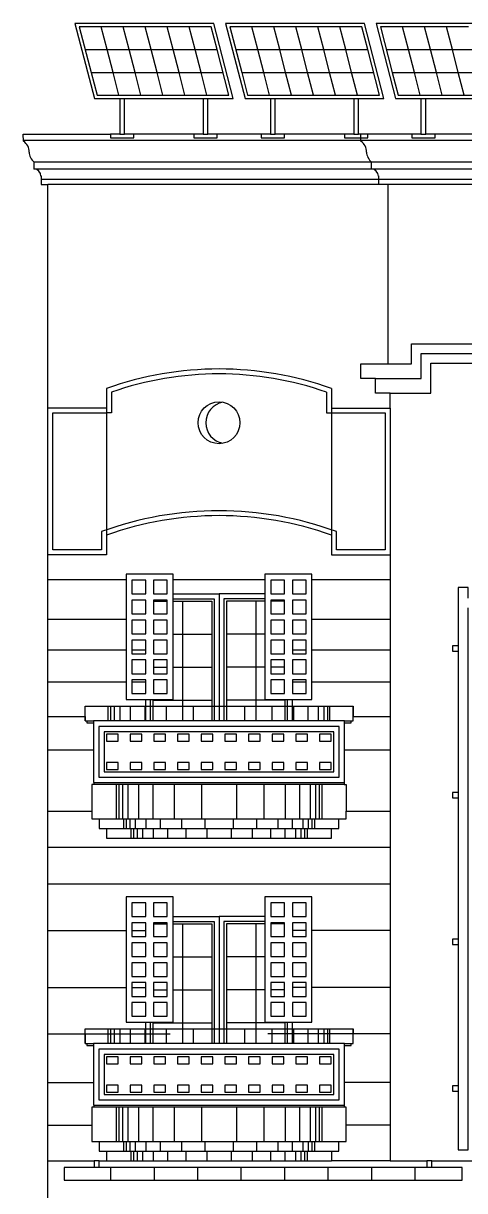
# Model space of a CAD drawing. Header units: inches. Extents: x 312.5 to 338.2, y 87.6 to 105.9.
# Drawn here: x 316.62 to 321.14, y 93.93 to 105.87 of the extents above; entities that cross this region are included whole.
import ezdxf

# ---------------------------------------------------------------- set-up
doc = ezdxf.new("R2010")
doc.units = ezdxf.units.IN
doc.header["$MEASUREMENT"] = 0
for name, color, linetype, lineweight in [('01_ORIGINAL_STRUCTURE', 7, 'Continuous', 25), ('02_ORIGINAL_OPENINGS', 7, 'Continuous', 25), ('03_PHOTOVOLTAIC', 7, 'Continuous', 25), ('04_SOLAR_SHADING', 7, 'Continuous', 25), ('05_PERFORATED_SCREENS', 7, 'Continuous', 25), ('06_BALCONY_RAILS', 7, 'Continuous', 25)]:
    doc.layers.add(name, color=color, linetype=linetype, lineweight=lineweight)

msp = doc.modelspace()

# ---------------------------------------------------------------- linework, layer by layer
at = {"layer": '01_ORIGINAL_STRUCTURE'}
for points in [[(316.625, 104.664), (316.623, 104.735), (317.514, 104.735)], [(317.609, 104.735), (317.514, 104.735)], [(317.609, 104.735), (317.659, 104.735)], [(317.754, 104.735), (317.659, 104.735)], [(318.366, 104.735), (317.754, 104.735)], [(318.461, 104.735), (318.366, 104.735)], [(318.461, 104.735), (318.511, 104.735)], [(318.606, 104.735), (318.511, 104.735)], [(319.054, 104.735), (318.606, 104.735)], [(319.149, 104.735), (319.054, 104.735)], [(319.149, 104.735), (319.199, 104.735)], [(319.294, 104.735), (319.199, 104.735)], [(319.906, 104.735), (319.294, 104.735)], [(320.001, 104.735), (319.906, 104.735)], [(320.001, 104.735), (320.051, 104.735)], [(320.073, 104.735), (320.051, 104.735)], [(320.146, 104.735), (320.073, 104.735)], [(320.074, 104.7), (320.073, 104.735)], [(320.075, 104.671), (320.074, 104.7)], [(320.594, 104.735), (320.146, 104.735)], [(320.689, 104.735), (320.594, 104.735)], [(320.689, 104.735), (320.739, 104.735)], [(320.834, 104.735), (320.739, 104.735)], [(321.446, 104.735), (320.834, 104.735)], [(320.075, 104.671), (316.625, 104.671)], [(329.803, 104.671), (320.075, 104.671)], [(320.075, 104.664), (320.075, 104.671)], [(316.733, 104.379), (316.733, 104.45)], [(329.695, 104.45), (320.184, 104.45), (316.734, 104.45)], [(320.183, 104.379), (316.742, 104.379)], [(320.183, 104.379), (320.183, 104.45)], [(329.686, 104.379), (320.183, 104.379)], [(316.804, 104.309), (316.804, 104.273)], [(320.254, 104.273), (316.804, 104.273)], [(316.804, 104.273), (316.804, 104.221), (316.875, 104.221)], [(320.254, 104.309), (320.254, 104.273)], [(320.254, 104.273), (320.254, 104.221)], [(329.625, 104.273), (320.254, 104.273)], [(316.875, 101.935), (316.875, 104.221)], [(320.254, 104.221), (316.875, 104.221)], [(320.351, 104.221), (320.254, 104.221)], [(320.351, 104.221), (320.351, 102.388)], [(329.532, 104.221), (320.351, 104.221)], [(320.351, 102.388), (320.591, 102.388), (320.591, 102.593), (322.699, 102.593)], [(320.225, 102.238), (320.691, 102.238), (320.691, 102.493), (322.699, 102.493)], [(320.225, 102.238), (320.075, 102.238), (320.075, 102.388), (320.351, 102.388)], [(320.375, 102.088), (320.791, 102.088), (320.791, 102.393), (322.699, 102.393)], [(320.375, 102.088), (320.225, 102.088), (320.225, 102.238)], [(317.474, 102.135), (317.474, 101.935)], [(317.524, 102.097), (317.524, 101.885), (317.474, 101.885)], [(319.724, 102.097), (319.724, 101.885), (319.774, 101.885)], [(319.774, 102.135), (319.774, 101.935)], [(320.375, 101.935), (320.375, 102.088)], [(316.875, 101.935), (316.874, 101.935)], [(316.875, 100.435), (316.875, 101.935)], [(317.474, 101.935), (316.875, 101.935)], [(317.474, 101.885), (317.474, 100.635), (317.474, 100.435), (316.875, 100.435)], [(317.424, 100.672), (317.424, 100.485), (316.925, 100.485), (316.925, 101.885), (317.474, 101.885)], [(317.474, 101.935), (317.474, 101.885)], [(319.774, 101.935), (319.774, 101.885)], [(319.774, 101.935), (320.375, 101.935)], [(319.774, 101.885), (320.324, 101.885), (320.324, 100.485), (319.824, 100.485), (319.824, 100.672)], [(319.774, 101.885), (319.774, 100.635), (319.774, 100.435), (320.375, 100.435)], [(320.375, 101.935), (320.375, 100.435)], [(316.875, 100.435), (316.874, 100.435)], [(316.875, 100.182), (316.875, 100.435)], [(320.375, 100.435), (320.375, 100.182)], [(316.875, 99.772), (316.875, 100.182)], [(316.875, 100.182), (317.674, 100.182)], [(318.154, 100.182), (319.094, 100.182)], [(319.574, 100.182), (320.375, 100.182)], [(320.375, 100.182), (320.375, 99.772)], [(316.875, 99.462), (316.875, 99.772)], [(317.674, 99.772), (316.875, 99.772)], [(320.375, 99.772), (319.574, 99.772)], [(320.375, 99.772), (320.375, 99.462)], [(316.875, 99.134), (316.875, 99.462)], [(316.875, 99.462), (317.674, 99.462)], [(317.734, 99.462), (317.874, 99.462)], [(319.374, 99.462), (319.514, 99.462)], [(319.574, 99.462), (320.375, 99.462)], [(320.375, 99.462), (320.375, 99.134)], [(316.875, 98.782), (316.875, 99.134)], [(316.875, 99.134), (317.674, 99.134)], [(317.734, 99.134), (317.874, 99.134)], [(319.374, 99.134), (319.514, 99.134)], [(319.574, 99.134), (320.375, 99.134)], [(320.375, 99.134), (320.375, 98.782)], [(317.254, 98.782), (317.254, 98.885), (317.255, 98.885)], [(317.255, 98.782), (317.255, 98.885)], [(317.255, 98.885), (317.491, 98.885)], [(317.491, 98.735), (317.491, 98.885)], [(317.491, 98.885), (317.492, 98.885)], [(317.492, 98.735), (317.492, 98.885)], [(317.492, 98.885), (317.516, 98.885)], [(317.516, 98.885), (317.516, 98.735)], [(317.516, 98.885), (317.553, 98.885)], [(317.553, 98.885), (317.553, 98.735)], [(317.553, 98.885), (317.61, 98.885)], [(317.61, 98.885), (317.61, 98.735)], [(317.61, 98.885), (317.716, 98.885)], [(317.716, 98.885), (317.716, 98.735)], [(317.716, 98.885), (317.864, 98.885)], [(317.864, 98.885), (317.864, 98.735)], [(317.864, 98.885), (317.874, 98.885)], [(317.874, 98.885), (317.924, 98.885)], [(317.924, 98.885), (317.949, 98.885)], [(317.949, 98.885), (318.083, 98.885)], [(318.083, 98.885), (318.083, 98.735)], [(318.083, 98.885), (318.249, 98.885)], [(318.249, 98.885), (318.361, 98.885)], [(318.361, 98.885), (318.361, 98.735)], [(318.361, 98.885), (318.549, 98.885)], [(318.549, 98.885), (318.574, 98.885)], [(318.574, 98.885), (318.624, 98.885)], [(318.624, 98.885), (318.674, 98.885)], [(318.674, 98.885), (318.699, 98.885)], [(318.699, 98.885), (318.886, 98.885)], [(318.886, 98.885), (318.886, 98.735)], [(318.886, 98.885), (318.999, 98.885)], [(318.999, 98.885), (319.164, 98.885)], [(319.164, 98.885), (319.164, 98.735)], [(319.164, 98.885), (319.299, 98.885)], [(319.299, 98.885), (319.324, 98.885)], [(319.324, 98.885), (319.374, 98.885)], [(319.374, 98.885), (319.384, 98.885)], [(319.384, 98.885), (319.384, 98.735)], [(319.384, 98.885), (319.531, 98.885)], [(319.531, 98.885), (319.531, 98.735)], [(319.531, 98.885), (319.638, 98.885)], [(319.638, 98.885), (319.638, 98.735)], [(319.638, 98.885), (319.695, 98.885)], [(319.695, 98.885), (319.695, 98.735)], [(319.695, 98.885), (319.732, 98.885)], [(319.732, 98.885), (319.732, 98.735)], [(319.732, 98.885), (319.757, 98.885)], [(319.757, 98.735), (319.757, 98.885)], [(319.757, 98.885), (319.758, 98.885)], [(319.758, 98.735), (319.758, 98.885)], [(319.758, 98.885), (319.994, 98.885)], [(319.994, 98.782), (319.994, 98.885)], [(319.994, 98.885), (319.995, 98.885), (319.995, 98.782)], [(316.875, 98.439), (316.875, 98.782)], [(316.875, 98.782), (317.254, 98.782)], [(317.254, 98.782), (317.255, 98.782)], [(317.254, 98.782), (317.254, 98.735), (317.255, 98.735)], [(317.255, 98.735), (317.255, 98.782)], [(317.255, 98.735), (317.274, 98.735)], [(317.274, 98.735), (317.339, 98.735)], [(317.274, 98.735), (317.274, 98.715), (317.339, 98.715)], [(319.907, 98.715), (319.975, 98.715), (319.975, 98.735)], [(319.907, 98.735), (319.975, 98.735)], [(319.975, 98.735), (319.994, 98.735)], [(319.994, 98.735), (319.995, 98.735), (319.995, 98.782)], [(319.994, 98.735), (319.994, 98.782)], [(319.994, 98.782), (319.995, 98.782)], [(319.995, 98.782), (320.375, 98.782)], [(320.375, 98.782), (320.375, 98.439)], [(316.875, 97.813), (316.875, 98.439)], [(316.875, 98.439), (317.339, 98.439)], [(319.907, 98.439), (320.375, 98.439)], [(320.375, 98.439), (320.375, 97.813)], [(317.344, 98.085), (317.324, 98.085), (317.324, 97.813)], [(317.344, 98.105), (317.344, 98.085)], [(317.344, 98.105), (319.904, 98.105)], [(317.574, 98.085), (317.344, 98.085)], [(317.574, 98.085), (317.574, 97.735)], [(317.599, 98.085), (317.574, 98.085)], [(317.599, 98.085), (317.599, 97.735)], [(317.636, 98.085), (317.599, 98.085)], [(317.636, 98.085), (317.636, 97.735)], [(317.693, 98.085), (317.636, 98.085)], [(317.693, 98.085), (317.693, 97.735)], [(317.799, 98.085), (317.693, 98.085)], [(317.799, 98.085), (317.799, 97.735)], [(317.947, 98.085), (317.799, 98.085)], [(317.947, 98.085), (317.947, 97.735)], [(318.166, 98.085), (317.947, 98.085)], [(318.166, 98.085), (318.166, 97.735)], [(318.444, 98.085), (318.166, 98.085)], [(318.444, 98.085), (318.444, 97.735)], [(318.803, 98.085), (318.444, 98.085)], [(318.803, 98.085), (318.803, 97.735)], [(319.081, 98.085), (318.803, 98.085)], [(319.081, 98.085), (319.081, 97.735)], [(319.301, 98.085), (319.081, 98.085)], [(319.301, 98.085), (319.301, 97.735)], [(319.448, 98.085), (319.301, 98.085)], [(319.448, 98.085), (319.448, 97.735)], [(319.555, 98.085), (319.448, 98.085)], [(319.555, 98.085), (319.555, 97.735)], [(319.612, 98.085), (319.555, 98.085)], [(319.612, 98.085), (319.612, 97.735)], [(319.649, 98.085), (319.612, 98.085)], [(319.649, 98.085), (319.649, 97.735)], [(319.674, 98.085), (319.649, 98.085)], [(319.674, 98.085), (319.674, 97.735)], [(319.904, 98.085), (319.674, 98.085)], [(319.904, 98.105), (319.904, 98.085)], [(319.904, 98.085), (319.924, 98.085), (319.924, 97.813)], [(316.875, 97.446), (316.875, 97.813)], [(316.875, 97.813), (317.324, 97.813)], [(317.324, 97.813), (317.324, 97.735), (317.399, 97.735)], [(319.849, 97.735), (319.924, 97.735), (319.924, 97.813)], [(319.924, 97.813), (320.375, 97.813)], [(320.375, 97.813), (320.375, 97.446)], [(317.399, 97.735), (317.574, 97.735)], [(317.399, 97.735), (317.399, 97.635), (317.474, 97.635)], [(317.574, 97.735), (317.599, 97.735)], [(317.599, 97.735), (317.636, 97.735)], [(317.636, 97.735), (317.649, 97.735)], [(317.649, 97.735), (317.649, 97.635)], [(317.649, 97.735), (317.674, 97.735)], [(317.674, 97.735), (317.674, 97.635)], [(317.674, 97.735), (317.693, 97.735)], [(317.693, 97.735), (317.711, 97.735)], [(317.711, 97.735), (317.711, 97.635)], [(317.711, 97.735), (317.768, 97.735)], [(317.768, 97.735), (317.768, 97.635)], [(317.768, 97.735), (317.799, 97.735)], [(317.799, 97.735), (317.874, 97.735)], [(317.874, 97.735), (317.874, 97.635)], [(317.874, 97.735), (317.947, 97.735)], [(317.947, 97.735), (318.022, 97.735)], [(318.022, 97.735), (318.022, 97.635)], [(318.022, 97.735), (318.166, 97.735)], [(318.166, 97.735), (318.241, 97.735)], [(318.241, 97.735), (318.241, 97.635)], [(318.241, 97.735), (318.444, 97.735)], [(318.444, 97.735), (318.479, 97.735)], [(318.479, 97.735), (318.479, 97.635)], [(318.479, 97.735), (318.768, 97.735)], [(318.768, 97.735), (318.768, 97.635)], [(318.768, 97.735), (318.803, 97.735)], [(318.803, 97.735), (319.006, 97.735)], [(319.006, 97.735), (319.006, 97.635)], [(319.006, 97.735), (319.081, 97.735)], [(319.081, 97.735), (319.226, 97.735)], [(319.226, 97.735), (319.226, 97.635)], [(319.226, 97.735), (319.301, 97.735)], [(319.301, 97.735), (319.373, 97.735)], [(319.373, 97.735), (319.373, 97.635)], [(319.373, 97.735), (319.448, 97.735)], [(319.448, 97.735), (319.48, 97.735)], [(319.48, 97.735), (319.48, 97.635)], [(319.48, 97.735), (319.537, 97.735)], [(319.537, 97.735), (319.537, 97.635)], [(319.537, 97.735), (319.555, 97.735)], [(319.555, 97.735), (319.574, 97.735)], [(319.574, 97.735), (319.574, 97.635)], [(319.574, 97.735), (319.599, 97.735)], [(319.599, 97.735), (319.599, 97.635)], [(319.599, 97.735), (319.612, 97.735)], [(319.612, 97.735), (319.649, 97.735)], [(319.649, 97.735), (319.674, 97.735)], [(319.674, 97.735), (319.849, 97.735)], [(319.774, 97.635), (319.849, 97.635), (319.849, 97.735)], [(317.474, 97.635), (317.649, 97.635)], [(317.474, 97.635), (317.474, 97.535), (317.724, 97.535)], [(317.649, 97.635), (317.674, 97.635)], [(317.674, 97.635), (317.711, 97.635)], [(317.711, 97.635), (317.724, 97.635)], [(317.724, 97.635), (317.724, 97.535)], [(317.724, 97.635), (317.749, 97.635)], [(317.749, 97.635), (317.749, 97.535)], [(317.749, 97.635), (317.768, 97.635)], [(317.768, 97.635), (317.786, 97.635)], [(317.786, 97.635), (317.786, 97.535)], [(317.786, 97.635), (317.843, 97.635)], [(317.843, 97.635), (317.843, 97.535)], [(317.843, 97.635), (317.874, 97.635)], [(317.874, 97.635), (317.949, 97.635)], [(317.949, 97.635), (317.949, 97.535)], [(317.949, 97.635), (318.022, 97.635)], [(318.022, 97.635), (318.097, 97.635)], [(318.097, 97.635), (318.097, 97.535)], [(318.097, 97.635), (318.241, 97.635)], [(318.241, 97.635), (318.286, 97.635)], [(318.286, 97.635), (318.286, 97.535)], [(318.286, 97.635), (318.479, 97.635)], [(318.479, 97.635), (318.5, 97.635)], [(318.5, 97.635), (318.5, 97.535)], [(318.5, 97.635), (318.747, 97.635)], [(318.747, 97.635), (318.747, 97.535)], [(318.747, 97.635), (318.768, 97.635)], [(318.768, 97.635), (318.962, 97.635)], [(318.962, 97.635), (318.962, 97.535)], [(318.962, 97.635), (319.006, 97.635)], [(319.006, 97.635), (319.151, 97.635)], [(319.151, 97.635), (319.151, 97.535)], [(319.151, 97.635), (319.226, 97.635)], [(319.226, 97.635), (319.298, 97.635)], [(319.298, 97.635), (319.298, 97.535)], [(319.298, 97.635), (319.373, 97.635)], [(319.373, 97.635), (319.405, 97.635)], [(319.405, 97.635), (319.405, 97.535)], [(319.405, 97.635), (319.462, 97.635)], [(319.462, 97.635), (319.462, 97.535)], [(319.462, 97.635), (319.48, 97.635)], [(319.48, 97.635), (319.499, 97.635)], [(319.499, 97.635), (319.499, 97.535)], [(319.499, 97.635), (319.524, 97.635)], [(319.524, 97.535), (319.774, 97.535), (319.774, 97.635)], [(319.524, 97.635), (319.524, 97.535)], [(319.524, 97.635), (319.537, 97.635)], [(319.537, 97.635), (319.574, 97.635)], [(319.574, 97.635), (319.599, 97.635)], [(319.599, 97.635), (319.774, 97.635)], [(316.875, 97.071), (316.875, 97.446)], [(316.875, 97.446), (320.375, 97.446)], [(317.724, 97.535), (317.749, 97.535)], [(317.749, 97.535), (317.786, 97.535)], [(317.786, 97.535), (317.843, 97.535)], [(317.843, 97.535), (317.949, 97.535)], [(317.949, 97.535), (318.097, 97.535)], [(318.097, 97.535), (318.286, 97.535)], [(318.286, 97.535), (318.5, 97.535)], [(318.5, 97.535), (318.747, 97.535)], [(318.747, 97.535), (318.962, 97.535)], [(318.962, 97.535), (319.151, 97.535)], [(319.151, 97.535), (319.298, 97.535)], [(319.298, 97.535), (319.405, 97.535)], [(319.405, 97.535), (319.462, 97.535)], [(319.462, 97.535), (319.499, 97.535)], [(319.499, 97.535), (319.524, 97.535)], [(320.375, 97.446), (320.375, 97.071)], [(316.875, 96.594), (316.875, 97.071)], [(316.875, 97.071), (320.375, 97.071)], [(320.375, 97.071), (320.375, 94.235), (320.749, 94.235)], [(316.875, 96.011), (316.875, 96.594)], [(316.875, 96.594), (317.674, 96.594)], [(317.734, 96.594), (317.874, 96.594)], [(319.514, 96.594), (319.374, 96.594)], [(320.374, 96.594), (319.574, 96.594)], [(316.875, 95.534), (316.875, 96.011)], [(316.875, 96.011), (317.674, 96.011)], [(317.734, 96.011), (317.874, 96.011)], [(319.514, 96.011), (319.374, 96.011)], [(320.374, 96.011), (319.574, 96.011)], [(316.875, 95.037), (316.875, 95.534)], [(316.875, 95.534), (317.254, 95.534)], [(317.254, 95.534), (317.254, 95.585), (317.255, 95.585)], [(317.254, 95.534), (317.255, 95.534)], [(317.254, 95.534), (317.254, 95.435), (317.255, 95.435)], [(317.255, 95.534), (317.255, 95.585)], [(317.255, 95.585), (317.491, 95.585)], [(317.255, 95.435), (317.255, 95.534)], [(317.255, 95.534), (317.491, 95.534)], [(317.491, 95.534), (317.491, 95.585)], [(317.491, 95.585), (317.492, 95.585)], [(317.491, 95.435), (317.491, 95.534)], [(317.491, 95.534), (317.492, 95.534)], [(317.492, 95.534), (317.492, 95.585)], [(317.492, 95.585), (317.516, 95.585)], [(317.492, 95.435), (317.492, 95.534)], [(317.492, 95.534), (317.516, 95.534)], [(317.516, 95.585), (317.516, 95.534)], [(317.516, 95.585), (317.553, 95.585)], [(317.516, 95.534), (317.516, 95.435)], [(317.516, 95.534), (317.553, 95.534)], [(317.553, 95.585), (317.553, 95.534)], [(317.553, 95.585), (317.61, 95.585)], [(317.553, 95.534), (317.553, 95.435)], [(317.553, 95.534), (317.61, 95.534)], [(317.61, 95.585), (317.61, 95.534)], [(317.61, 95.585), (317.716, 95.585)], [(317.61, 95.534), (317.61, 95.435)], [(317.61, 95.534), (317.716, 95.534)], [(317.716, 95.585), (317.716, 95.534)], [(317.716, 95.585), (317.864, 95.585)], [(317.716, 95.534), (317.716, 95.435)], [(317.716, 95.534), (317.864, 95.534)], [(317.864, 95.585), (317.864, 95.534)], [(317.864, 95.585), (317.874, 95.585)], [(317.864, 95.534), (317.864, 95.435)], [(317.864, 95.534), (317.874, 95.534)], [(317.874, 95.585), (317.924, 95.585)], [(317.874, 95.534), (317.924, 95.534)], [(317.924, 95.585), (317.949, 95.585)], [(317.924, 95.534), (317.949, 95.534)], [(317.949, 95.585), (318.083, 95.585)], [(317.949, 95.534), (318.083, 95.534)], [(318.083, 95.585), (318.083, 95.534)], [(318.083, 95.585), (318.249, 95.585)], [(318.083, 95.534), (318.083, 95.435)], [(318.083, 95.534), (318.124, 95.534)], [(318.249, 95.585), (318.361, 95.585)], [(318.361, 95.585), (318.361, 95.435)], [(318.361, 95.585), (318.549, 95.585)], [(318.549, 95.585), (318.574, 95.585)], [(318.574, 95.585), (318.624, 95.585)], [(318.624, 95.585), (318.674, 95.585)], [(318.674, 95.585), (318.699, 95.585)], [(318.699, 95.585), (318.886, 95.585)], [(318.886, 95.585), (318.886, 95.435)], [(318.886, 95.585), (318.999, 95.585)], [(318.999, 95.585), (319.164, 95.585)], [(319.164, 95.534), (319.124, 95.534)], [(319.164, 95.585), (319.164, 95.534)], [(319.164, 95.585), (319.299, 95.585)], [(319.164, 95.534), (319.164, 95.435)], [(319.299, 95.534), (319.164, 95.534)], [(319.299, 95.585), (319.324, 95.585)], [(319.324, 95.534), (319.299, 95.534)], [(319.324, 95.585), (319.374, 95.585)], [(319.374, 95.534), (319.324, 95.534)], [(319.374, 95.585), (319.384, 95.585)], [(319.384, 95.534), (319.374, 95.534)], [(319.384, 95.585), (319.384, 95.534)], [(319.384, 95.585), (319.531, 95.585)], [(319.384, 95.534), (319.384, 95.435)], [(319.531, 95.534), (319.384, 95.534)], [(319.531, 95.585), (319.531, 95.534)], [(319.531, 95.585), (319.638, 95.585)], [(319.531, 95.534), (319.531, 95.435)], [(319.638, 95.534), (319.531, 95.534)], [(319.638, 95.585), (319.638, 95.534)], [(319.638, 95.585), (319.695, 95.585)], [(319.638, 95.534), (319.638, 95.435)], [(319.695, 95.534), (319.638, 95.534)], [(319.695, 95.585), (319.695, 95.534)], [(319.695, 95.585), (319.732, 95.585)], [(319.695, 95.534), (319.695, 95.435)], [(319.732, 95.534), (319.695, 95.534)], [(319.732, 95.585), (319.732, 95.534)], [(319.732, 95.585), (319.757, 95.585)], [(319.732, 95.534), (319.732, 95.435)], [(319.757, 95.534), (319.732, 95.534)], [(319.757, 95.534), (319.757, 95.585)], [(319.757, 95.585), (319.758, 95.585)], [(319.757, 95.435), (319.757, 95.534)], [(319.758, 95.534), (319.757, 95.534)], [(319.758, 95.534), (319.758, 95.585)], [(319.758, 95.585), (319.994, 95.585)], [(319.758, 95.435), (319.758, 95.534)], [(319.994, 95.534), (319.758, 95.534)], [(319.994, 95.534), (319.994, 95.585)], [(319.994, 95.585), (319.995, 95.585), (319.995, 95.534)], [(319.994, 95.435), (319.995, 95.435), (319.995, 95.534)], [(319.994, 95.435), (319.994, 95.534)], [(319.995, 95.534), (319.994, 95.534)], [(320.374, 95.534), (319.995, 95.534)], [(317.255, 95.435), (317.274, 95.435)], [(317.274, 95.435), (317.339, 95.435)], [(317.274, 95.435), (317.274, 95.415), (317.339, 95.415)], [(319.907, 95.415), (319.975, 95.415), (319.975, 95.435)], [(319.907, 95.435), (319.975, 95.435)], [(319.975, 95.435), (319.994, 95.435)], [(316.875, 94.603), (316.875, 95.037)], [(316.875, 95.037), (317.339, 95.037)], [(320.374, 95.037), (319.907, 95.037)], [(317.344, 94.805), (317.344, 94.785)], [(317.344, 94.805), (319.904, 94.805)], [(319.904, 94.805), (319.904, 94.785)], [(317.344, 94.785), (317.324, 94.785), (317.324, 94.603)], [(317.574, 94.785), (317.344, 94.785)], [(317.574, 94.785), (317.574, 94.435)], [(317.599, 94.785), (317.574, 94.785)], [(317.599, 94.785), (317.599, 94.435)], [(317.636, 94.785), (317.599, 94.785)], [(317.636, 94.785), (317.636, 94.435)], [(317.693, 94.785), (317.636, 94.785)], [(317.693, 94.785), (317.693, 94.435)], [(317.799, 94.785), (317.693, 94.785)], [(317.799, 94.785), (317.799, 94.435)], [(317.947, 94.785), (317.799, 94.785)], [(317.947, 94.785), (317.947, 94.435)], [(318.166, 94.785), (317.947, 94.785)], [(318.166, 94.785), (318.166, 94.435)], [(318.444, 94.785), (318.166, 94.785)], [(318.444, 94.785), (318.444, 94.435)], [(318.803, 94.785), (318.444, 94.785)], [(318.803, 94.785), (318.803, 94.435)], [(319.081, 94.785), (318.803, 94.785)], [(319.081, 94.785), (319.081, 94.435)], [(319.301, 94.785), (319.081, 94.785)], [(319.301, 94.785), (319.301, 94.435)], [(319.448, 94.785), (319.301, 94.785)], [(319.448, 94.785), (319.448, 94.435)], [(319.555, 94.785), (319.448, 94.785)], [(319.555, 94.785), (319.555, 94.435)], [(319.612, 94.785), (319.555, 94.785)], [(319.612, 94.785), (319.612, 94.435)], [(319.649, 94.785), (319.612, 94.785)], [(319.649, 94.785), (319.649, 94.435)], [(319.674, 94.785), (319.649, 94.785)], [(319.674, 94.785), (319.674, 94.435)], [(319.904, 94.785), (319.674, 94.785)], [(319.849, 94.435), (319.924, 94.435), (319.924, 94.785), (319.904, 94.785)], [(316.875, 94.235), (316.875, 94.603)], [(316.875, 94.603), (317.324, 94.603)], [(317.324, 94.603), (317.324, 94.435), (317.399, 94.435)], [(320.374, 94.603), (319.925, 94.603)], [(317.399, 94.435), (317.574, 94.435)], [(317.399, 94.435), (317.399, 94.335), (317.474, 94.335)], [(317.574, 94.435), (317.599, 94.435)], [(317.599, 94.435), (317.636, 94.435)], [(317.636, 94.435), (317.649, 94.435)], [(317.649, 94.435), (317.649, 94.335)], [(317.649, 94.435), (317.674, 94.435)], [(317.674, 94.435), (317.674, 94.335)], [(317.674, 94.435), (317.693, 94.435)], [(317.693, 94.435), (317.711, 94.435)], [(317.711, 94.435), (317.711, 94.335)], [(317.711, 94.435), (317.768, 94.435)], [(317.768, 94.435), (317.768, 94.335)], [(317.768, 94.435), (317.799, 94.435)], [(317.799, 94.435), (317.874, 94.435)], [(317.874, 94.435), (317.874, 94.335)], [(317.874, 94.435), (317.947, 94.435)], [(317.947, 94.435), (318.022, 94.435)], [(318.022, 94.435), (318.022, 94.335)], [(318.022, 94.435), (318.166, 94.435)], [(318.166, 94.435), (318.241, 94.435)], [(318.241, 94.435), (318.241, 94.335)], [(318.241, 94.435), (318.444, 94.435)], [(318.444, 94.435), (318.479, 94.435)], [(318.479, 94.435), (318.479, 94.335)], [(318.479, 94.435), (318.768, 94.435)], [(318.768, 94.435), (318.768, 94.335)], [(318.768, 94.435), (318.803, 94.435)], [(318.803, 94.435), (319.006, 94.435)], [(319.006, 94.435), (319.006, 94.335)], [(319.006, 94.435), (319.081, 94.435)], [(319.081, 94.435), (319.226, 94.435)], [(319.226, 94.435), (319.226, 94.335)], [(319.226, 94.435), (319.301, 94.435)], [(319.301, 94.435), (319.373, 94.435)], [(319.373, 94.435), (319.373, 94.335)], [(319.373, 94.435), (319.448, 94.435)], [(319.448, 94.435), (319.48, 94.435)], [(319.48, 94.435), (319.48, 94.335)], [(319.48, 94.435), (319.537, 94.435)], [(319.537, 94.435), (319.537, 94.335)], [(319.537, 94.435), (319.555, 94.435)], [(319.555, 94.435), (319.574, 94.435)], [(319.574, 94.435), (319.574, 94.335)], [(319.574, 94.435), (319.599, 94.435)], [(319.599, 94.435), (319.599, 94.335)], [(319.599, 94.435), (319.612, 94.435)], [(319.612, 94.435), (319.649, 94.435)], [(319.649, 94.435), (319.674, 94.435)], [(319.674, 94.435), (319.849, 94.435)], [(319.774, 94.335), (319.849, 94.335), (319.849, 94.435)], [(317.474, 94.335), (317.474, 94.235)], [(317.474, 94.335), (317.649, 94.335)], [(317.649, 94.335), (317.674, 94.335)], [(317.674, 94.335), (317.711, 94.335)], [(317.711, 94.335), (317.724, 94.335)], [(317.724, 94.335), (317.724, 94.235)], [(317.724, 94.335), (317.749, 94.335)], [(317.749, 94.335), (317.749, 94.235)], [(317.749, 94.335), (317.768, 94.335)], [(317.768, 94.335), (317.786, 94.335)], [(317.786, 94.335), (317.786, 94.235)], [(317.786, 94.335), (317.843, 94.335)], [(317.843, 94.335), (317.843, 94.235)], [(317.843, 94.335), (317.874, 94.335)], [(317.874, 94.335), (317.949, 94.335)], [(317.949, 94.335), (317.949, 94.235)], [(317.949, 94.335), (318.022, 94.335)], [(318.022, 94.335), (318.097, 94.335)], [(318.097, 94.335), (318.097, 94.235)], [(318.097, 94.335), (318.241, 94.335)], [(318.241, 94.335), (318.286, 94.335)], [(318.286, 94.335), (318.286, 94.235)], [(318.286, 94.335), (318.479, 94.335)], [(318.479, 94.335), (318.5, 94.335)], [(318.5, 94.335), (318.5, 94.235)], [(318.5, 94.335), (318.747, 94.335)], [(318.747, 94.335), (318.747, 94.235)], [(318.747, 94.335), (318.768, 94.335)], [(318.768, 94.335), (318.962, 94.335)], [(318.962, 94.335), (318.962, 94.235)], [(318.962, 94.335), (319.006, 94.335)], [(319.006, 94.335), (319.151, 94.335)], [(319.151, 94.335), (319.151, 94.235)], [(319.151, 94.335), (319.226, 94.335)], [(319.226, 94.335), (319.298, 94.335)], [(319.298, 94.335), (319.298, 94.235)], [(319.298, 94.335), (319.373, 94.335)], [(319.373, 94.335), (319.405, 94.335)], [(319.405, 94.335), (319.405, 94.235)], [(319.405, 94.335), (319.462, 94.335)], [(319.462, 94.335), (319.462, 94.235)], [(319.462, 94.335), (319.48, 94.335)], [(319.48, 94.335), (319.499, 94.335)], [(319.499, 94.335), (319.499, 94.235)], [(319.499, 94.335), (319.524, 94.335)], [(319.524, 94.335), (319.524, 94.235)], [(319.524, 94.335), (319.537, 94.335)], [(319.537, 94.335), (319.574, 94.335)], [(319.574, 94.335), (319.599, 94.335)], [(319.599, 94.335), (319.774, 94.335)], [(319.774, 94.335), (319.774, 94.235)], [(316.875, 88.235), (316.875, 94.235)], [(316.875, 94.235), (317.349, 94.235)], [(317.399, 94.235), (317.349, 94.235)], [(317.399, 94.235), (317.474, 94.235)], [(317.474, 94.235), (317.724, 94.235)], [(317.724, 94.235), (317.749, 94.235)], [(317.749, 94.235), (317.786, 94.235)], [(317.786, 94.235), (317.843, 94.235)], [(317.843, 94.235), (317.949, 94.235)], [(317.949, 94.235), (318.097, 94.235)], [(318.097, 94.235), (318.286, 94.235)], [(318.286, 94.235), (318.5, 94.235)], [(318.5, 94.235), (318.747, 94.235)], [(318.747, 94.235), (318.962, 94.235)], [(318.962, 94.235), (319.151, 94.235)], [(319.151, 94.235), (319.298, 94.235)], [(319.298, 94.235), (319.405, 94.235)], [(319.405, 94.235), (319.462, 94.235)], [(319.462, 94.235), (319.499, 94.235)], [(319.499, 94.235), (319.524, 94.235)], [(319.524, 94.235), (319.56, 94.235), (319.774, 94.235)], [(320.374, 94.235), (319.774, 94.235)], [(320.799, 94.235), (320.749, 94.235)], [(320.799, 94.235), (321.45, 94.235)]]:
    msp.add_lwpolyline(points, dxfattribs=at)
at = {"layer": '01_ORIGINAL_STRUCTURE', "linetype": 'Continuous'}
msp.add_circle((318.624, 101.785), 0.214, dxfattribs=at)
for centre, radius, start, end in [((316.551, 104.555), 0.132, 359.4058, 55.8541), ((320.001, 104.555), 0.132, 359.4058, 55.8541), ((316.824, 104.56), 0.142, 182.4934, 230.5602), ((320.274, 104.56), 0.142, 182.4934, 230.5602), ((316.732, 104.308), 0.0713, 0, 90), ((320.182, 104.308), 0.0713, 0, 90), ((318.624, 98.929), 3.406, 70.2684, 109.7316), ((318.624, 98.967), 3.318, 70.6383, 109.3617), ((318.703, 101.785), 0.214, 100.6628, 259.3372), ((318.624, 97.393), 3.492, 69.9025, 110.0975), ((318.624, 97.429), 3.406, 70.2684, 109.7316)]:
    msp.add_arc(centre, radius, start, end, dxfattribs=at)
at = {"layer": '02_ORIGINAL_OPENINGS'}
for points in [[(317.954, 99.96), (318.094, 99.96)], [(318.154, 100.035), (318.624, 100.035)], [(318.154, 99.985), (318.574, 99.985), (318.574, 98.885)], [(318.154, 99.96), (318.249, 99.96)], [(318.249, 99.96), (318.249, 99.623)], [(318.249, 99.96), (318.549, 99.96), (318.549, 99.623)], [(318.624, 100.035), (318.624, 98.885)], [(319.094, 100.035), (318.624, 100.035)], [(319.094, 99.985), (318.674, 99.985), (318.674, 98.885)], [(318.999, 99.96), (318.699, 99.96), (318.699, 99.623)], [(318.999, 99.96), (318.999, 99.623)], [(319.094, 99.96), (318.999, 99.96)], [(319.294, 99.96), (319.154, 99.96)], [(318.154, 99.623), (318.249, 99.623)], [(318.249, 99.623), (318.249, 99.285)], [(318.249, 99.623), (318.549, 99.623)], [(318.549, 99.623), (318.549, 99.285)], [(318.699, 99.623), (318.699, 99.285)], [(318.999, 99.623), (318.699, 99.623)], [(318.999, 99.623), (318.999, 99.285)], [(319.094, 99.623), (318.999, 99.623)], [(317.954, 99.285), (318.094, 99.285)], [(318.154, 99.285), (318.249, 99.285)], [(318.249, 99.285), (318.249, 98.948)], [(318.249, 99.285), (318.549, 99.285)], [(318.549, 99.285), (318.549, 98.948)], [(318.699, 99.285), (318.699, 98.948)], [(318.999, 99.285), (318.699, 99.285)], [(318.999, 99.285), (318.999, 98.948)], [(319.094, 99.285), (318.999, 99.285)], [(319.294, 99.285), (319.154, 99.285)], [(317.874, 98.885), (317.874, 98.955)], [(317.874, 98.735), (317.874, 98.885)], [(317.924, 98.885), (317.924, 98.955)], [(317.924, 98.735), (317.924, 98.885)], [(317.949, 98.948), (317.949, 98.955)], [(317.949, 98.885), (317.949, 98.948)], [(317.949, 98.948), (318.249, 98.948)], [(317.949, 98.735), (317.949, 98.885)], [(318.249, 98.948), (318.249, 98.885)], [(318.249, 98.948), (318.549, 98.948)], [(318.249, 98.885), (318.249, 98.735)], [(318.549, 98.948), (318.549, 98.885)], [(318.549, 98.885), (318.549, 98.735)], [(318.574, 98.885), (318.574, 98.735)], [(318.624, 98.885), (318.624, 98.735)], [(318.674, 98.885), (318.674, 98.735)], [(318.699, 98.948), (318.699, 98.885)], [(318.999, 98.948), (318.699, 98.948)], [(318.699, 98.885), (318.699, 98.735)], [(318.999, 98.948), (318.999, 98.885)], [(319.299, 98.948), (318.999, 98.948)], [(318.999, 98.885), (318.999, 98.735)], [(319.299, 98.948), (319.299, 98.955)], [(319.299, 98.885), (319.299, 98.948)], [(319.299, 98.735), (319.299, 98.885)], [(319.324, 98.885), (319.324, 98.955)], [(319.324, 98.735), (319.324, 98.885)], [(319.374, 98.885), (319.374, 98.955)], [(319.374, 98.735), (319.374, 98.885)], [(318.154, 96.735), (318.624, 96.735)], [(318.624, 96.735), (318.624, 95.585)], [(319.094, 96.735), (318.624, 96.735)], [(317.954, 96.66), (318.094, 96.66)], [(318.154, 96.685), (318.574, 96.685), (318.574, 95.585)], [(318.154, 96.66), (318.249, 96.66)], [(318.249, 96.66), (318.249, 96.323)], [(318.249, 96.66), (318.549, 96.66), (318.549, 96.323)], [(319.094, 96.685), (318.674, 96.685), (318.674, 95.585)], [(318.999, 96.66), (318.699, 96.66), (318.699, 96.323)], [(318.999, 96.66), (318.999, 96.323)], [(319.094, 96.66), (318.999, 96.66)], [(319.294, 96.66), (319.154, 96.66)], [(318.154, 96.323), (318.249, 96.323)], [(318.249, 96.323), (318.249, 95.985)], [(318.249, 96.323), (318.549, 96.323)], [(318.549, 96.323), (318.549, 95.985)], [(318.699, 96.323), (318.699, 95.985)], [(318.999, 96.323), (318.699, 96.323)], [(318.999, 96.323), (318.999, 95.985)], [(319.094, 96.323), (318.999, 96.323)], [(317.954, 95.985), (318.094, 95.985)], [(318.154, 95.985), (318.249, 95.985)], [(318.249, 95.985), (318.249, 95.648)], [(318.249, 95.985), (318.549, 95.985)], [(318.549, 95.985), (318.549, 95.648)], [(318.699, 95.985), (318.699, 95.648)], [(318.999, 95.985), (318.699, 95.985)], [(318.999, 95.985), (318.999, 95.648)], [(319.094, 95.985), (318.999, 95.985)], [(319.294, 95.985), (319.154, 95.985)], [(317.874, 95.585), (317.874, 95.655)], [(317.924, 95.585), (317.924, 95.655)], [(317.949, 95.648), (317.949, 95.655)], [(317.949, 95.585), (317.949, 95.648)], [(317.949, 95.648), (318.249, 95.648)], [(318.249, 95.648), (318.249, 95.585)], [(318.249, 95.648), (318.549, 95.648)], [(318.549, 95.648), (318.549, 95.585)], [(318.699, 95.648), (318.699, 95.585)], [(318.999, 95.648), (318.699, 95.648)], [(318.999, 95.648), (318.999, 95.585)], [(319.299, 95.648), (318.999, 95.648)], [(319.299, 95.648), (319.299, 95.655)], [(319.299, 95.585), (319.299, 95.648)], [(319.324, 95.585), (319.324, 95.655)], [(319.374, 95.585), (319.374, 95.655)], [(317.874, 95.534), (317.874, 95.585)], [(317.874, 95.435), (317.874, 95.534)], [(317.924, 95.534), (317.924, 95.585)], [(317.924, 95.435), (317.924, 95.534)], [(317.949, 95.534), (317.949, 95.585)], [(317.949, 95.435), (317.949, 95.534)], [(318.249, 95.585), (318.249, 95.435)], [(318.549, 95.585), (318.549, 95.435)], [(318.574, 95.585), (318.574, 95.435)], [(318.624, 95.585), (318.624, 95.435)], [(318.674, 95.585), (318.674, 95.435)], [(318.699, 95.585), (318.699, 95.435)], [(318.999, 95.585), (318.999, 95.435)], [(319.299, 95.534), (319.299, 95.585)], [(319.299, 95.435), (319.299, 95.534)], [(319.324, 95.534), (319.324, 95.585)], [(319.324, 95.435), (319.324, 95.534)], [(319.374, 95.534), (319.374, 95.585)], [(319.374, 95.435), (319.374, 95.534)]]:
    msp.add_lwpolyline(points, dxfattribs=at)
at = {"layer": '03_PHOTOVOLTAIC'}
for points in [[(318.511, 105.1), (318.77, 105.1), (318.57, 105.87), (317.15, 105.87), (317.35, 105.1), (317.609, 105.1)], [(317.419, 105.835), (317.195, 105.835), (317.316, 105.368)], [(317.644, 105.835), (317.419, 105.835)], [(317.48, 105.602), (317.419, 105.835)], [(317.869, 105.835), (317.644, 105.835)], [(317.705, 105.602), (317.644, 105.835)], [(318.094, 105.835), (317.869, 105.835)], [(317.93, 105.602), (317.869, 105.835)], [(318.319, 105.835), (318.094, 105.835)], [(318.154, 105.602), (318.094, 105.835)], [(318.604, 105.602), (318.543, 105.835), (318.319, 105.835)], [(318.379, 105.602), (318.319, 105.835)], [(320.051, 105.1), (320.31, 105.1), (320.11, 105.87), (318.69, 105.87), (318.89, 105.1), (319.149, 105.1)], [(318.959, 105.835), (318.735, 105.835), (318.856, 105.368)], [(319.184, 105.835), (318.959, 105.835)], [(319.02, 105.602), (318.959, 105.835)], [(319.409, 105.835), (319.184, 105.835)], [(319.245, 105.602), (319.184, 105.835)], [(319.634, 105.835), (319.409, 105.835)], [(319.47, 105.602), (319.409, 105.835)], [(319.859, 105.835), (319.634, 105.835)], [(319.695, 105.602), (319.634, 105.835)], [(320.144, 105.602), (320.084, 105.835), (319.859, 105.835)], [(319.919, 105.602), (319.859, 105.835)], [(321.591, 105.1), (321.85, 105.1), (321.65, 105.87), (320.23, 105.87), (320.43, 105.1), (320.689, 105.1)], [(320.499, 105.835), (320.274, 105.835), (320.396, 105.368)], [(320.724, 105.835), (320.499, 105.835)], [(320.56, 105.602), (320.499, 105.835)], [(320.949, 105.835), (320.724, 105.835)], [(320.785, 105.602), (320.724, 105.835)], [(321.174, 105.835), (320.949, 105.835)], [(321.01, 105.602), (320.949, 105.835)], [(317.255, 105.602), (317.48, 105.602)], [(317.48, 105.602), (317.705, 105.602)], [(317.541, 105.368), (317.48, 105.602)], [(317.705, 105.602), (317.93, 105.602)], [(317.765, 105.368), (317.705, 105.602)], [(317.93, 105.602), (318.154, 105.602)], [(317.99, 105.368), (317.93, 105.602)], [(318.154, 105.602), (318.379, 105.602)], [(318.215, 105.368), (318.154, 105.602)], [(318.379, 105.602), (318.604, 105.602)], [(318.44, 105.368), (318.379, 105.602)], [(318.501, 105.135), (318.726, 105.135), (318.604, 105.602)], [(318.795, 105.602), (319.02, 105.602)], [(319.02, 105.602), (319.245, 105.602)], [(319.081, 105.368), (319.02, 105.602)], [(319.245, 105.602), (319.47, 105.602)], [(319.305, 105.368), (319.245, 105.602)], [(319.47, 105.602), (319.695, 105.602)], [(319.53, 105.368), (319.47, 105.602)], [(319.695, 105.602), (319.919, 105.602)], [(319.755, 105.368), (319.695, 105.602)], [(319.919, 105.602), (320.144, 105.602)], [(319.98, 105.368), (319.919, 105.602)], [(320.041, 105.135), (320.265, 105.135), (320.144, 105.602)], [(320.335, 105.602), (320.56, 105.602)], [(320.56, 105.602), (320.785, 105.602)], [(320.621, 105.368), (320.56, 105.602)], [(320.785, 105.602), (321.01, 105.602)], [(320.846, 105.368), (320.785, 105.602)], [(321.01, 105.602), (321.235, 105.602)], [(321.07, 105.368), (321.01, 105.602)], [(317.316, 105.368), (317.541, 105.368)], [(317.316, 105.368), (317.377, 105.135), (317.601, 105.135)], [(317.541, 105.368), (317.765, 105.368)], [(317.601, 105.135), (317.541, 105.368)], [(317.765, 105.368), (317.99, 105.368)], [(317.826, 105.135), (317.765, 105.368)], [(317.99, 105.368), (318.215, 105.368)], [(318.051, 105.135), (317.99, 105.368)], [(318.215, 105.368), (318.44, 105.368)], [(318.276, 105.135), (318.215, 105.368)], [(318.44, 105.368), (318.665, 105.368)], [(318.501, 105.135), (318.44, 105.368)], [(318.856, 105.368), (319.081, 105.368)], [(318.856, 105.368), (318.916, 105.135), (319.141, 105.135)], [(319.081, 105.368), (319.305, 105.368)], [(319.141, 105.135), (319.081, 105.368)], [(319.305, 105.368), (319.53, 105.368)], [(319.366, 105.135), (319.305, 105.368)], [(319.53, 105.368), (319.755, 105.368)], [(319.591, 105.135), (319.53, 105.368)], [(319.755, 105.368), (319.98, 105.368)], [(319.816, 105.135), (319.755, 105.368)], [(319.98, 105.368), (320.205, 105.368)], [(320.041, 105.135), (319.98, 105.368)], [(320.396, 105.368), (320.621, 105.368)], [(320.396, 105.368), (320.457, 105.135), (320.681, 105.135)], [(320.621, 105.368), (320.846, 105.368)], [(320.681, 105.135), (320.621, 105.368)], [(320.846, 105.368), (321.07, 105.368)], [(320.906, 105.135), (320.846, 105.368)], [(321.07, 105.368), (321.295, 105.368)], [(321.131, 105.135), (321.07, 105.368)], [(317.601, 105.135), (317.826, 105.135)], [(317.609, 105.1), (317.609, 104.735)], [(317.609, 105.1), (317.659, 105.1)], [(317.659, 104.735), (317.659, 105.1)], [(317.659, 105.1), (318.461, 105.1)], [(317.826, 105.135), (318.051, 105.135)], [(318.051, 105.135), (318.276, 105.135)], [(318.276, 105.135), (318.501, 105.135)], [(318.461, 105.1), (318.461, 104.735)], [(318.461, 105.1), (318.511, 105.1)], [(318.511, 104.735), (318.511, 105.1)], [(319.141, 105.135), (319.366, 105.135)], [(319.149, 105.1), (319.149, 104.735)], [(319.149, 105.1), (319.199, 105.1)], [(319.199, 104.735), (319.199, 105.1)], [(319.199, 105.1), (320.001, 105.1)], [(319.366, 105.135), (319.591, 105.135)], [(319.591, 105.135), (319.816, 105.135)], [(319.816, 105.135), (320.041, 105.135)], [(320.001, 105.1), (320.001, 104.735)], [(320.001, 105.1), (320.051, 105.1)], [(320.051, 104.735), (320.051, 105.1)], [(320.681, 105.135), (320.906, 105.135)], [(320.689, 105.1), (320.689, 104.735)], [(320.689, 105.1), (320.739, 105.1)], [(320.739, 104.735), (320.739, 105.1)], [(320.739, 105.1), (321.541, 105.1)], [(320.906, 105.135), (321.131, 105.135)], [(321.131, 105.135), (321.356, 105.135)], [(317.514, 104.735), (317.514, 104.7), (317.754, 104.7), (317.754, 104.735)], [(318.366, 104.735), (318.366, 104.7), (318.606, 104.7), (318.606, 104.735)], [(319.054, 104.735), (319.054, 104.7), (319.294, 104.7), (319.294, 104.735)], [(319.906, 104.735), (319.906, 104.7), (320.074, 104.7)], [(320.074, 104.7), (320.146, 104.7), (320.146, 104.735)], [(320.594, 104.735), (320.594, 104.7), (320.834, 104.7), (320.834, 104.735)]]:
    msp.add_lwpolyline(points, dxfattribs=at)
at = {"layer": '04_SOLAR_SHADING'}
for points in [[(321.17, 99.992), (321.17, 100.1), (321.07, 100.1), (321.07, 99.505)], [(321.07, 94.95), (321.07, 94.35), (321.17, 94.35), (321.17, 99.892)], [(321.07, 99.505), (321.01, 99.505), (321.01, 99.45), (321.07, 99.45)], [(321.07, 99.505), (321.07, 99.45)], [(321.07, 99.45), (321.07, 98.005)], [(321.07, 98.005), (321.01, 98.005), (321.01, 97.95), (321.07, 97.95)], [(321.07, 98.005), (321.07, 97.95)], [(321.07, 97.95), (321.07, 96.505)], [(321.07, 96.505), (321.01, 96.505), (321.01, 96.45), (321.07, 96.45)], [(321.07, 96.505), (321.07, 96.45)], [(321.07, 96.45), (321.07, 95.005)], [(321.07, 95.005), (321.01, 95.005), (321.01, 94.95), (321.07, 94.95)], [(321.07, 95.005), (321.07, 94.95)], [(317.349, 94.235), (317.349, 94.17)], [(317.399, 94.17), (317.399, 94.235)], [(320.749, 94.235), (320.749, 94.17)], [(320.799, 94.17), (320.799, 94.235)], [(317.349, 94.17), (317.039, 94.17), (317.039, 94.04), (317.519, 94.04)], [(317.399, 94.17), (317.349, 94.17)], [(317.519, 94.17), (317.399, 94.17)], [(317.519, 94.04), (317.519, 94.17)], [(317.963, 94.17), (317.519, 94.17)], [(317.963, 94.04), (317.963, 94.17)], [(318.408, 94.17), (317.963, 94.17)], [(318.408, 94.04), (318.408, 94.17)], [(318.852, 94.17), (318.408, 94.17)], [(318.852, 94.04), (318.852, 94.17)], [(319.296, 94.17), (318.852, 94.17)], [(319.296, 94.04), (319.296, 94.17)], [(319.741, 94.17), (319.296, 94.17)], [(319.741, 94.04), (319.741, 94.17)], [(320.185, 94.17), (319.741, 94.17)], [(320.185, 94.04), (320.185, 94.17)], [(320.63, 94.17), (320.185, 94.17)], [(320.63, 94.04), (321.109, 94.04), (321.109, 94.17), (320.799, 94.17)], [(320.63, 94.04), (320.63, 94.17)], [(320.749, 94.17), (320.63, 94.17)], [(320.799, 94.17), (320.749, 94.17)], [(317.519, 94.04), (317.963, 94.04)], [(317.963, 94.04), (318.408, 94.04)], [(318.408, 94.04), (318.852, 94.04)], [(318.852, 94.04), (319.296, 94.04)], [(319.296, 94.04), (319.741, 94.04)], [(319.741, 94.04), (320.185, 94.04)], [(320.185, 94.04), (320.63, 94.04)]]:
    msp.add_lwpolyline(points, dxfattribs=at)
at = {"layer": '05_PERFORATED_SCREENS'}
for points in [[(318.154, 100.182), (318.154, 100.235), (317.674, 100.235), (317.674, 100.182)], [(317.674, 100.182), (317.674, 99.772)], [(318.154, 100.035), (318.154, 100.182)], [(319.574, 100.182), (319.574, 100.235), (319.094, 100.235), (319.094, 100.182)], [(319.094, 100.182), (319.094, 100.035)], [(319.574, 99.772), (319.574, 100.182)], [(318.094, 99.96), (318.094, 99.971), (317.954, 99.971), (317.954, 99.96)], [(317.954, 99.96), (317.954, 99.831), (318.094, 99.831), (318.094, 99.96)], [(318.154, 99.985), (318.154, 100.035)], [(318.154, 99.96), (318.154, 99.985)], [(318.154, 99.623), (318.154, 99.96)], [(319.094, 100.035), (319.094, 99.985)], [(319.094, 99.985), (319.094, 99.96)], [(319.094, 99.96), (319.094, 99.623)], [(319.294, 99.96), (319.294, 99.971), (319.154, 99.971), (319.154, 99.96)], [(319.154, 99.96), (319.154, 99.831), (319.294, 99.831), (319.294, 99.96)], [(317.674, 99.772), (317.674, 99.462)], [(319.574, 99.462), (319.574, 99.772)], [(318.154, 99.285), (318.154, 99.623)], [(319.094, 99.623), (319.094, 99.285)], [(317.674, 99.462), (317.674, 99.134)], [(317.874, 99.462), (317.874, 99.563), (317.734, 99.563), (317.734, 99.462)], [(317.734, 99.462), (317.734, 99.423), (317.874, 99.423), (317.874, 99.462)], [(319.514, 99.462), (319.514, 99.563), (319.374, 99.563), (319.374, 99.462)], [(319.374, 99.462), (319.374, 99.423), (319.514, 99.423), (319.514, 99.462)], [(319.574, 99.134), (319.574, 99.462)], [(318.094, 99.285), (318.094, 99.359), (317.954, 99.359), (317.954, 99.285)], [(319.294, 99.285), (319.294, 99.359), (319.154, 99.359), (319.154, 99.285)], [(317.949, 98.955), (318.154, 98.955), (318.154, 99.285)], [(317.954, 99.285), (317.954, 99.219), (318.094, 99.219), (318.094, 99.285)], [(319.094, 99.285), (319.094, 98.955), (319.299, 98.955)], [(319.154, 99.285), (319.154, 99.219), (319.294, 99.219), (319.294, 99.285)], [(317.674, 99.134), (317.674, 98.955), (317.874, 98.955)], [(317.874, 99.134), (317.874, 99.155), (317.734, 99.155), (317.734, 99.134)], [(317.734, 99.134), (317.734, 99.015), (317.874, 99.015), (317.874, 99.134)], [(319.514, 99.134), (319.514, 99.155), (319.374, 99.155), (319.374, 99.134)], [(319.374, 98.955), (319.574, 98.955), (319.574, 99.134)], [(319.374, 99.134), (319.374, 99.015), (319.514, 99.015), (319.514, 99.134)], [(317.874, 98.955), (317.924, 98.955)], [(317.924, 98.955), (317.949, 98.955)], [(319.299, 98.955), (319.324, 98.955)], [(319.324, 98.955), (319.374, 98.955)], [(318.154, 96.735), (318.154, 96.935), (317.674, 96.935), (317.674, 96.594)], [(319.574, 96.594), (319.574, 96.935), (319.094, 96.935), (319.094, 96.735)], [(318.154, 96.685), (318.154, 96.735)], [(319.094, 96.735), (319.094, 96.685)], [(317.674, 96.594), (317.674, 96.011)], [(317.874, 96.594), (317.874, 96.671), (317.734, 96.671), (317.734, 96.594)], [(317.734, 96.594), (317.734, 96.531), (317.874, 96.531), (317.874, 96.594)], [(318.094, 96.66), (318.094, 96.671), (317.954, 96.671), (317.954, 96.66)], [(317.954, 96.66), (317.954, 96.531), (318.094, 96.531), (318.094, 96.66)], [(318.154, 96.66), (318.154, 96.685)], [(318.154, 96.323), (318.154, 96.66)], [(319.094, 96.685), (319.094, 96.66)], [(319.094, 96.66), (319.094, 96.323)], [(319.294, 96.66), (319.294, 96.671), (319.154, 96.671), (319.154, 96.66)], [(319.154, 96.66), (319.154, 96.531), (319.294, 96.531), (319.294, 96.66)], [(319.514, 96.594), (319.514, 96.671), (319.374, 96.671), (319.374, 96.594)], [(319.374, 96.594), (319.374, 96.531), (319.514, 96.531), (319.514, 96.594)], [(319.574, 96.011), (319.574, 96.594)], [(318.154, 95.985), (318.154, 96.323)], [(319.094, 96.323), (319.094, 95.985)], [(317.674, 96.011), (317.674, 95.655), (317.874, 95.655)], [(317.874, 96.011), (317.874, 96.059), (317.734, 96.059), (317.734, 96.011)], [(317.734, 96.011), (317.734, 95.919), (317.874, 95.919), (317.874, 96.011)], [(317.949, 95.655), (318.154, 95.655), (318.154, 95.985)], [(318.094, 95.985), (318.094, 96.059), (317.954, 96.059), (317.954, 95.985)], [(317.954, 95.985), (317.954, 95.919), (318.094, 95.919), (318.094, 95.985)], [(319.094, 95.985), (319.094, 95.655), (319.299, 95.655)], [(319.294, 95.985), (319.294, 96.059), (319.154, 96.059), (319.154, 95.985)], [(319.154, 95.985), (319.154, 95.919), (319.294, 95.919), (319.294, 95.985)], [(319.514, 96.011), (319.514, 96.059), (319.374, 96.059), (319.374, 96.011)], [(319.374, 95.655), (319.574, 95.655), (319.574, 96.011)], [(319.374, 96.011), (319.374, 95.919), (319.514, 95.919), (319.514, 96.011)], [(317.874, 95.655), (317.924, 95.655)], [(317.924, 95.655), (317.949, 95.655)], [(319.299, 95.655), (319.324, 95.655)], [(319.324, 95.655), (319.374, 95.655)]]:
    msp.add_lwpolyline(points, dxfattribs=at)
for points in [[(317.734, 100.035), (317.874, 100.035), (317.874, 100.175), (317.734, 100.175)], [(317.954, 100.035), (318.094, 100.035), (318.094, 100.175), (317.954, 100.175)], [(319.154, 100.035), (319.294, 100.035), (319.294, 100.175), (319.154, 100.175)], [(319.374, 100.035), (319.514, 100.035), (319.514, 100.175), (319.374, 100.175)], [(317.734, 99.831), (317.874, 99.831), (317.874, 99.971), (317.734, 99.971)], [(319.374, 99.831), (319.514, 99.831), (319.514, 99.971), (319.374, 99.971)], [(317.734, 99.627), (317.874, 99.627), (317.874, 99.767), (317.734, 99.767)], [(317.954, 99.627), (318.094, 99.627), (318.094, 99.767), (317.954, 99.767)], [(319.154, 99.627), (319.294, 99.627), (319.294, 99.767), (319.154, 99.767)], [(319.374, 99.627), (319.514, 99.627), (319.514, 99.767), (319.374, 99.767)], [(317.954, 99.423), (318.094, 99.423), (318.094, 99.563), (317.954, 99.563)], [(319.154, 99.423), (319.294, 99.423), (319.294, 99.563), (319.154, 99.563)], [(317.734, 99.219), (317.874, 99.219), (317.874, 99.359), (317.734, 99.359)], [(319.374, 99.219), (319.514, 99.219), (319.514, 99.359), (319.374, 99.359)], [(317.954, 99.015), (318.094, 99.015), (318.094, 99.155), (317.954, 99.155)], [(319.154, 99.015), (319.294, 99.015), (319.294, 99.155), (319.154, 99.155)], [(317.734, 96.735), (317.874, 96.735), (317.874, 96.875), (317.734, 96.875)], [(317.954, 96.735), (318.094, 96.735), (318.094, 96.875), (317.954, 96.875)], [(319.154, 96.735), (319.294, 96.735), (319.294, 96.875), (319.154, 96.875)], [(319.374, 96.735), (319.514, 96.735), (319.514, 96.875), (319.374, 96.875)], [(317.734, 96.327), (317.874, 96.327), (317.874, 96.467), (317.734, 96.467)], [(317.954, 96.327), (318.094, 96.327), (318.094, 96.467), (317.954, 96.467)], [(319.154, 96.327), (319.294, 96.327), (319.294, 96.467), (319.154, 96.467)], [(319.374, 96.327), (319.514, 96.327), (319.514, 96.467), (319.374, 96.467)], [(317.734, 96.123), (317.874, 96.123), (317.874, 96.263), (317.734, 96.263)], [(317.954, 96.123), (318.094, 96.123), (318.094, 96.263), (317.954, 96.263)], [(319.154, 96.123), (319.294, 96.123), (319.294, 96.263), (319.154, 96.263)], [(319.374, 96.123), (319.514, 96.123), (319.514, 96.263), (319.374, 96.263)], [(317.734, 95.715), (317.874, 95.715), (317.874, 95.855), (317.734, 95.855)], [(317.954, 95.715), (318.094, 95.715), (318.094, 95.855), (317.954, 95.855)], [(319.154, 95.715), (319.294, 95.715), (319.294, 95.855), (319.154, 95.855)], [(319.374, 95.715), (319.514, 95.715), (319.514, 95.855), (319.374, 95.855)]]:
    msp.add_lwpolyline(points, close=True, dxfattribs=at)
at = {"layer": '06_BALCONY_RAILS'}
for points in [[(317.339, 98.735), (317.339, 98.715)], [(317.491, 98.735), (317.339, 98.735)], [(317.492, 98.735), (317.491, 98.735)], [(317.516, 98.735), (317.492, 98.735)], [(317.553, 98.735), (317.516, 98.735)], [(317.61, 98.735), (317.553, 98.735)], [(317.716, 98.735), (317.61, 98.735)], [(317.864, 98.735), (317.716, 98.735)], [(317.874, 98.735), (317.864, 98.735)], [(317.924, 98.735), (317.874, 98.735)], [(317.949, 98.735), (317.924, 98.735)], [(318.083, 98.735), (317.949, 98.735)], [(318.249, 98.735), (318.083, 98.735)], [(318.361, 98.735), (318.249, 98.735)], [(318.549, 98.735), (318.361, 98.735)], [(318.574, 98.735), (318.549, 98.735)], [(318.624, 98.735), (318.574, 98.735)], [(318.674, 98.735), (318.624, 98.735)], [(318.699, 98.735), (318.674, 98.735)], [(318.886, 98.735), (318.699, 98.735)], [(318.999, 98.735), (318.886, 98.735)], [(319.164, 98.735), (318.999, 98.735)], [(319.299, 98.735), (319.164, 98.735)], [(319.324, 98.735), (319.299, 98.735)], [(319.374, 98.735), (319.324, 98.735)], [(319.384, 98.735), (319.374, 98.735)], [(319.531, 98.735), (319.384, 98.735)], [(319.638, 98.735), (319.531, 98.735)], [(319.695, 98.735), (319.638, 98.735)], [(319.732, 98.735), (319.695, 98.735)], [(319.757, 98.735), (319.732, 98.735)], [(319.758, 98.735), (319.757, 98.735)], [(319.907, 98.735), (319.758, 98.735)], [(319.907, 98.715), (319.907, 98.735)], [(317.339, 98.715), (317.339, 98.439)], [(319.907, 98.439), (319.907, 98.715)], [(317.339, 98.439), (317.339, 98.105), (317.344, 98.105)], [(319.904, 98.105), (319.907, 98.105), (319.907, 98.439)], [(317.339, 95.435), (317.339, 95.415)], [(317.491, 95.435), (317.339, 95.435)], [(317.339, 95.415), (317.339, 95.037)], [(317.492, 95.435), (317.491, 95.435)], [(317.516, 95.435), (317.492, 95.435)], [(317.553, 95.435), (317.516, 95.435)], [(317.61, 95.435), (317.553, 95.435)], [(317.716, 95.435), (317.61, 95.435)], [(317.864, 95.435), (317.716, 95.435)], [(317.874, 95.435), (317.864, 95.435)], [(317.924, 95.435), (317.874, 95.435)], [(317.949, 95.435), (317.924, 95.435)], [(318.083, 95.435), (317.949, 95.435)], [(318.249, 95.435), (318.083, 95.435)], [(318.361, 95.435), (318.249, 95.435)], [(318.549, 95.435), (318.361, 95.435)], [(318.574, 95.435), (318.549, 95.435)], [(318.624, 95.435), (318.574, 95.435)], [(318.674, 95.435), (318.624, 95.435)], [(318.699, 95.435), (318.674, 95.435)], [(318.886, 95.435), (318.699, 95.435)], [(318.999, 95.435), (318.886, 95.435)], [(319.164, 95.435), (318.999, 95.435)], [(319.299, 95.435), (319.164, 95.435)], [(319.324, 95.435), (319.299, 95.435)], [(319.374, 95.435), (319.324, 95.435)], [(319.384, 95.435), (319.374, 95.435)], [(319.531, 95.435), (319.384, 95.435)], [(319.638, 95.435), (319.531, 95.435)], [(319.695, 95.435), (319.638, 95.435)], [(319.732, 95.435), (319.695, 95.435)], [(319.757, 95.435), (319.732, 95.435)], [(319.758, 95.435), (319.757, 95.435)], [(319.907, 95.435), (319.758, 95.435)], [(319.907, 95.415), (319.907, 95.435)], [(319.907, 95.037), (319.907, 95.415)], [(317.339, 95.037), (317.339, 94.805), (317.344, 94.805)], [(319.904, 94.805), (319.907, 94.805), (319.907, 95.037)]]:
    msp.add_lwpolyline(points, dxfattribs=at)
for points in [[(317.394, 98.16), (319.852, 98.16), (319.852, 98.68), (317.394, 98.68)], [(317.449, 98.215), (319.797, 98.215), (319.797, 98.625), (317.449, 98.625)], [(317.474, 98.53), (317.594, 98.53), (317.594, 98.6), (317.474, 98.6)], [(317.716, 98.53), (317.836, 98.53), (317.836, 98.6), (317.716, 98.6)], [(317.958, 98.53), (318.078, 98.53), (318.078, 98.6), (317.958, 98.6)], [(318.2, 98.53), (318.32, 98.53), (318.32, 98.6), (318.2, 98.6)], [(318.442, 98.53), (318.562, 98.53), (318.562, 98.6), (318.442, 98.6)], [(318.684, 98.53), (318.804, 98.53), (318.804, 98.6), (318.684, 98.6)], [(318.926, 98.53), (319.046, 98.53), (319.046, 98.6), (318.926, 98.6)], [(319.168, 98.53), (319.288, 98.53), (319.288, 98.6), (319.168, 98.6)], [(319.41, 98.53), (319.53, 98.53), (319.53, 98.6), (319.41, 98.6)], [(319.652, 98.53), (319.772, 98.53), (319.772, 98.6), (319.652, 98.6)], [(317.474, 98.24), (317.594, 98.24), (317.594, 98.31), (317.474, 98.31)], [(317.716, 98.24), (317.836, 98.24), (317.836, 98.31), (317.716, 98.31)], [(317.958, 98.24), (318.078, 98.24), (318.078, 98.31), (317.958, 98.31)], [(318.2, 98.24), (318.32, 98.24), (318.32, 98.31), (318.2, 98.31)], [(318.442, 98.24), (318.562, 98.24), (318.562, 98.31), (318.442, 98.31)], [(318.684, 98.24), (318.804, 98.24), (318.804, 98.31), (318.684, 98.31)], [(318.926, 98.24), (319.046, 98.24), (319.046, 98.31), (318.926, 98.31)], [(319.168, 98.24), (319.288, 98.24), (319.288, 98.31), (319.168, 98.31)], [(319.41, 98.24), (319.53, 98.24), (319.53, 98.31), (319.41, 98.31)], [(319.652, 98.24), (319.772, 98.24), (319.772, 98.31), (319.652, 98.31)], [(317.394, 94.86), (319.852, 94.86), (319.852, 95.38), (317.394, 95.38)], [(317.449, 94.915), (319.797, 94.915), (319.797, 95.325), (317.449, 95.325)], [(317.474, 95.23), (317.594, 95.23), (317.594, 95.3), (317.474, 95.3)], [(317.716, 95.23), (317.836, 95.23), (317.836, 95.3), (317.716, 95.3)], [(317.958, 95.23), (318.078, 95.23), (318.078, 95.3), (317.958, 95.3)], [(318.2, 95.23), (318.32, 95.23), (318.32, 95.3), (318.2, 95.3)], [(318.442, 95.23), (318.562, 95.23), (318.562, 95.3), (318.442, 95.3)], [(318.684, 95.23), (318.804, 95.23), (318.804, 95.3), (318.684, 95.3)], [(318.926, 95.23), (319.046, 95.23), (319.046, 95.3), (318.926, 95.3)], [(319.168, 95.23), (319.288, 95.23), (319.288, 95.3), (319.168, 95.3)], [(319.41, 95.23), (319.53, 95.23), (319.53, 95.3), (319.41, 95.3)], [(319.652, 95.23), (319.772, 95.23), (319.772, 95.3), (319.652, 95.3)], [(317.474, 94.94), (317.594, 94.94), (317.594, 95.01), (317.474, 95.01)], [(317.716, 94.94), (317.836, 94.94), (317.836, 95.01), (317.716, 95.01)], [(317.958, 94.94), (318.078, 94.94), (318.078, 95.01), (317.958, 95.01)], [(318.2, 94.94), (318.32, 94.94), (318.32, 95.01), (318.2, 95.01)], [(318.442, 94.94), (318.562, 94.94), (318.562, 95.01), (318.442, 95.01)], [(318.684, 94.94), (318.804, 94.94), (318.804, 95.01), (318.684, 95.01)], [(318.926, 94.94), (319.046, 94.94), (319.046, 95.01), (318.926, 95.01)], [(319.168, 94.94), (319.288, 94.94), (319.288, 95.01), (319.168, 95.01)], [(319.41, 94.94), (319.53, 94.94), (319.53, 95.01), (319.41, 95.01)], [(319.652, 94.94), (319.772, 94.94), (319.772, 95.01), (319.652, 95.01)]]:
    msp.add_lwpolyline(points, close=True, dxfattribs=at)

doc.saveas('drawing.dxf')
